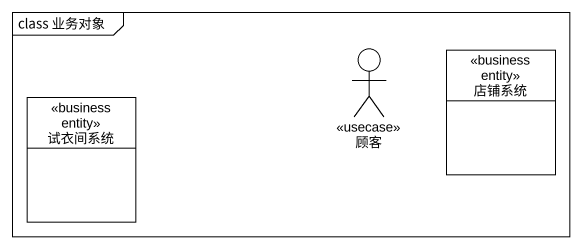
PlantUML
@startuml
mainframe class 业务对象
allowmixing
hide circle
hide empty members
actor 顾客 <<usecase>>
class 店铺系统 <<business entity>>
class 试衣间系统 <<business entity>>
@enduml
